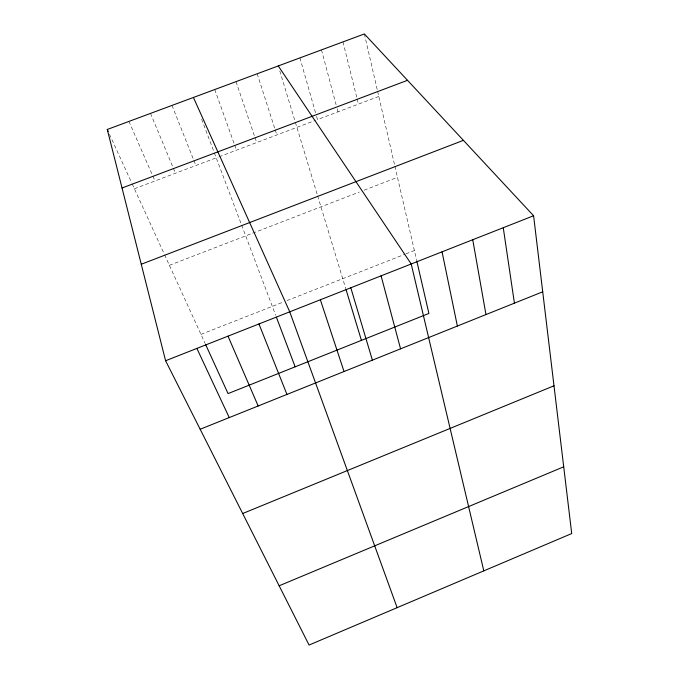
<?xml version="1.0" encoding="UTF-8"?>
<svg xmlns="http://www.w3.org/2000/svg" width="679" height="679" viewBox="0 0 679 679"><rect width="100%" height="100%" fill="white"/><g stroke="black" fill="none" stroke-linecap="round" stroke-linejoin="round"><path stroke-width="0.51" stroke-dasharray="3.4 2.55" d="M200.984 334.382L283.118 302.113M287.047 300.568L404.998 254.235M405.94 253.861L414.377 250.551M169.394 265.302L359.352 192.038M364.131 190.205L397.478 177.338M134.391 188.745L218.154 157.112M219.122 156.747L315.514 120.336M378.797 96.443L317.475 119.597L316.041 114.539M109.463 134.255L131.76 183.016M132.201 183.967L164.14 253.81M164.581 254.769L205.143 343.481M128.942 121.422L152.444 175.216M152.86 176.175L154.956 180.979M150.517 113.41L175.454 173.238M172.016 105.423L193.532 159.616M193.922 160.6L195.875 165.523M201.646 119.241L213.987 151.901M214.36 152.894L241.266 224.163M241.639 225.139L275.666 315.243M214.759 89.535L234.365 144.22M234.722 145.213L236.504 150.186M236.012 81.641L254.667 136.564M255.007 137.557L256.704 142.556M257.18 73.773L274.902 128.934M275.224 129.935L276.828 134.951M279.799 70.972L295.059 121.329M295.365 122.339L317.356 194.915M317.653 195.908L345.789 288.762M299.923 57.893L315.752 113.529M321.49 49.881L336.097 104.736M337.183 108.801L337.989 111.848M342.971 41.903L356.908 98.014M357.162 99.032L358.436 104.133M364.368 33.95L377.38 90.29M377.609 91.317L394.669 165.192M394.906 166.202L416.516 259.785"/><path stroke-width="1.02" d="M279.154 585.782L563.714 466.812M242.692 513.519L553.996 385.791M200.169 429.255L542.725 291.8M165.591 360.744L533.601 215.761L571.718 533.55L309.064 645.05L165.591 360.744L107.282 129.468L364.368 33.95L533.601 215.761M141.266 264.25L463.409 140.349M122.042 187.998L407.527 80.317M278.271 65.939L411.202 263.978L483.813 570.861M196.885 348.412L229.239 417.585M107.282 129.468L108.156 131.387M205.559 344.397L228.059 393.591L428.899 313.443L416.753 260.812M193.43 97.462L289.746 311.831L397.13 607.663M228.008 336.147L258.164 405.983M258.962 323.959L286.937 394.44M276.412 317.22L295.144 366.821M320.361 299.77L344.041 371.523M346.095 289.763L361.423 340.374M350.805 287.777L372.381 360.15M381.089 275.844L400.568 348.845M442.054 251.824L457.366 326.047M472.745 239.738L485.969 314.572M503.258 227.711L514.419 303.157"/></g></svg>
